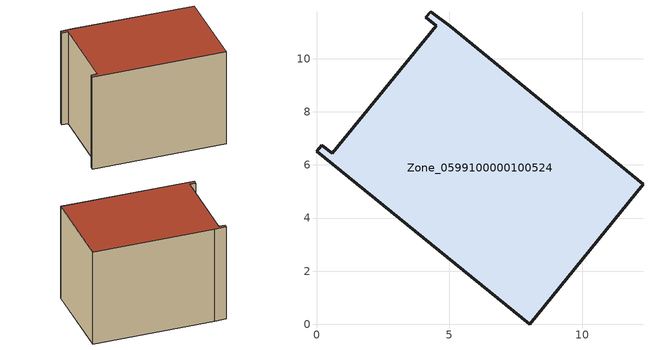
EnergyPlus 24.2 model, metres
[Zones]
Zone_0599100000100524
 floor ground (C_G): 0,6.51 0.2,6.75 0.6,6.45 4.51,11.24 4.12,11.56 4.29,11.77 5.03,11.22 12.29,5.27 8.02,0 z0
 wall outside (C_F): 8.02,0 12.29,5.27 5.03,11.22 4.29,11.77 4.12,11.56 4.51,11.24 0.6,6.45 0.2,6.75 0,6.51 8.02,0 z0:7.8
 roof outside (C_R): 0.2,6.75 0,6.51 8.02,0 12.29,5.27 5.03,11.22 4.29,11.77 4.12,11.56 4.51,11.24 0.6,6.45 z7.8
[BUILDING]
Pand.0599100000100524: North Axis=0; Terrain=City; Loads Convergence Tolerance Value=0.04; Temperature Convergence Tolerance Value=0.4; Solar Distribution=FullExterior; Maximum Number of Warmup Days=25; Minimum Number of Warmup Days=1
[Site:Location]
Rotterdam.The.Hague.AP_ZH_NLD Design_Conditions: Latitude=51.96; Longitude=4.45; Time Zone=1; Elevation=-4.5
[SITE:GROUNDTEMPERATURE:BUILDINGSURFACE]
18, 18, 18, 18, 18, 18, 18, 18, 18, 18, 18, 18
[MATERIAL] Thermal Absorptance=0.9; Solar Absorptance=0.7; Visible Absorptance=0.7
Name | Roughness | Thickness | Conductivity | Density | Specific Heat
G.TC.1946-1964 | MediumSmooth | 0.15 | 1 | 540 | 1210
F.TC.1946-1964 | Rough | 0.3 | 0.857143 | 1920 | 840
R.TC.1946-1964 | MediumRough | 0.2 | 0.235294 | 1500 | 1000
[CONSTRUCTION]
C_G: G.TC.1946-1964
C_F: F.TC.1946-1964
C_R: R.TC.1946-1964
[ZONE]
Zone_0599100000100524: Type=1; Multiplier=1; Ceiling Height=Autocalculate; Volume=Autocalculate; Floor Area=autocalculate; Part of Total Floor Area=Yes
[ZONEINFILTRATION:DESIGNFLOWRATE]
Infil_Zone_0599100000100524: Zone or ZoneList or Space or SpaceList=Zone_0599100000100524; Schedule=AlwaysOn; Design Flow Rate Calculation Method=Flow/Area; Flow Rate per Floor Area=0.003; Constant Term Coefficient=1; Temperature Term Coefficient=0; Velocity Term Coefficient=0; Velocity Squared Term Coefficient=0
[HVACTEMPLATE:ZONE:IDEALLOADSAIRSYSTEM]
Zone_0599100000100524: Maximum Heating Supply Air Temperature=50; Minimum Cooling Supply Air Temperature=13; Maximum Heating Supply Air Humidity Ratio=0.0156; Minimum Cooling Supply Air Humidity Ratio=0.0077; Heating Limit=NoLimit; Cooling Limit=NoLimit; Dehumidification Control Type=ConstantSensibleHeatRatio; Cooling Sensible Heat Ratio=0.7; Dehumidification Setpoint=60; Humidification Control Type=None; Humidification Setpoint=30; Outdoor Air Method=None; Outdoor Air Flow Rate per Person=0.00944; Outdoor Air Flow Rate per Zone Floor Area=0; Outdoor Air Flow Rate per Zone=0; Demand Controlled Ventilation Type=None; Outdoor Air Economizer Type=NoEconomizer; Heat Recovery Type=None; Sensible Heat Recovery Effectiveness=0.7; Latent Heat Recovery Effectiveness=0.65
[ZONECONTROL:THERMOSTAT]
ThermostatControl_Zone_0599100000100524: Zone or ZoneList=Zone_0599100000100524; Control Type Schedule=DualSetpointControlType; Control 1=Thermostat_Zone_0599100000100524; Temperature Difference Between Cutout And Setpoint=0
[THERMOSTATSETPOINT:DUALSETPOINT]
Thermostat_Zone_0599100000100524: Heating Setpoint Temperature Schedule=HeatingSetpoint_Zone_0599100000100524; Cooling Setpoint Temperature Schedule=CoolingSetpoint_Zone_0599100000100524
[SCHEDULE:COMPACT]
HeatingSetpoint_Zone_0599100000100524: Through: 12/31, For: AllDays, Until: 24:00, 21
CoolingSetpoint_Zone_0599100000100524: Through: 12/31, For: AllDays, Until: 24:00, 24
DualSetpointControlType: Through: 12/31, For: AllDays, Until: 24:00, 4
AlwaysOn: Through: 12/31, For: AllDays, Until: 24:00, 1
